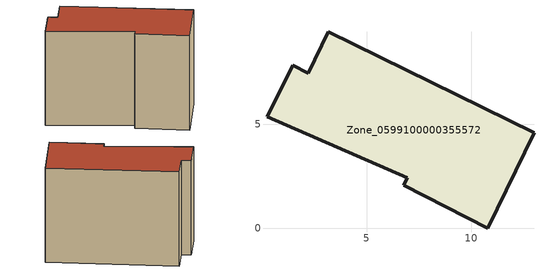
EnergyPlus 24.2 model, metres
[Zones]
Zone_0599100000355572
 floor ground (C_G): 13.01,4.58 10.8,0 6.77,2.07 6.95,2.43 0.22,5.34 1.46,7.8 2.19,7.43 3.17,9.43 z3.96
 wall outside (C_F): 2.19,7.43 1.46,7.8 0.22,5.34 6.95,2.43 6.77,2.07 10.8,0 13.01,4.58 3.17,9.43 2.19,7.43 z3.96:12.42
 roof outside (C_R): 6.77,2.07 10.8,0 13.01,4.58 3.17,9.43 2.19,7.43 1.46,7.8 0.22,5.34 6.95,2.43 z12.42
[BUILDING]
Pand.0599100000355572: North Axis=0; Terrain=City; Loads Convergence Tolerance Value=0.04; Temperature Convergence Tolerance Value=0.4; Solar Distribution=FullExterior; Maximum Number of Warmup Days=25; Minimum Number of Warmup Days=1
[Site:Location]
Rotterdam.The.Hague.AP_ZH_NLD Design_Conditions: Latitude=51.96; Longitude=4.45; Time Zone=1; Elevation=-4.5
[SITE:GROUNDTEMPERATURE:BUILDINGSURFACE]
18, 18, 18, 18, 18, 18, 18, 18, 18, 18, 18, 18
[MATERIAL] Thermal Absorptance=0.9; Solar Absorptance=0.7; Visible Absorptance=0.7
Name | Roughness | Thickness | Conductivity | Density | Specific Heat
G.TC.1992-2005 | MediumSmooth | 0.15 | 0.06 | 540 | 1210
F.TC.1992-2005 | Rough | 0.3 | 0.12 | 1920 | 840
R.TC.1992-2005 | MediumRough | 0.2 | 0.08 | 1500 | 1000
[CONSTRUCTION]
C_G: G.TC.1992-2005
C_F: F.TC.1992-2005
C_R: R.TC.1992-2005
[ZONE]
Zone_0599100000355572: Type=1; Multiplier=1; Ceiling Height=Autocalculate; Volume=Autocalculate; Floor Area=autocalculate; Part of Total Floor Area=Yes
[ZONEINFILTRATION:DESIGNFLOWRATE]
Infil_Zone_0599100000355572: Zone or ZoneList or Space or SpaceList=Zone_0599100000355572; Schedule=AlwaysOn; Design Flow Rate Calculation Method=Flow/Area; Flow Rate per Floor Area=0.0015; Constant Term Coefficient=1; Temperature Term Coefficient=0; Velocity Term Coefficient=0; Velocity Squared Term Coefficient=0
[HVACTEMPLATE:ZONE:IDEALLOADSAIRSYSTEM]
Zone_0599100000355572: Maximum Heating Supply Air Temperature=50; Minimum Cooling Supply Air Temperature=13; Maximum Heating Supply Air Humidity Ratio=0.0156; Minimum Cooling Supply Air Humidity Ratio=0.0077; Heating Limit=NoLimit; Cooling Limit=NoLimit; Dehumidification Control Type=ConstantSensibleHeatRatio; Cooling Sensible Heat Ratio=0.7; Dehumidification Setpoint=60; Humidification Control Type=None; Humidification Setpoint=30; Outdoor Air Method=None; Outdoor Air Flow Rate per Person=0.00944; Outdoor Air Flow Rate per Zone Floor Area=0; Outdoor Air Flow Rate per Zone=0; Demand Controlled Ventilation Type=None; Outdoor Air Economizer Type=NoEconomizer; Heat Recovery Type=None; Sensible Heat Recovery Effectiveness=0.7; Latent Heat Recovery Effectiveness=0.65
[ZONECONTROL:THERMOSTAT]
ThermostatControl_Zone_0599100000355572: Zone or ZoneList=Zone_0599100000355572; Control Type Schedule=DualSetpointControlType; Control 1=Thermostat_Zone_0599100000355572; Temperature Difference Between Cutout And Setpoint=0
[THERMOSTATSETPOINT:DUALSETPOINT]
Thermostat_Zone_0599100000355572: Heating Setpoint Temperature Schedule=HeatingSetpoint_Zone_0599100000355572; Cooling Setpoint Temperature Schedule=CoolingSetpoint_Zone_0599100000355572
[SCHEDULE:COMPACT]
HeatingSetpoint_Zone_0599100000355572: Through: 12/31, For: AllDays, Until: 24:00, 21
CoolingSetpoint_Zone_0599100000355572: Through: 12/31, For: AllDays, Until: 24:00, 24
DualSetpointControlType: Through: 12/31, For: AllDays, Until: 24:00, 4
AlwaysOn: Through: 12/31, For: AllDays, Until: 24:00, 1
